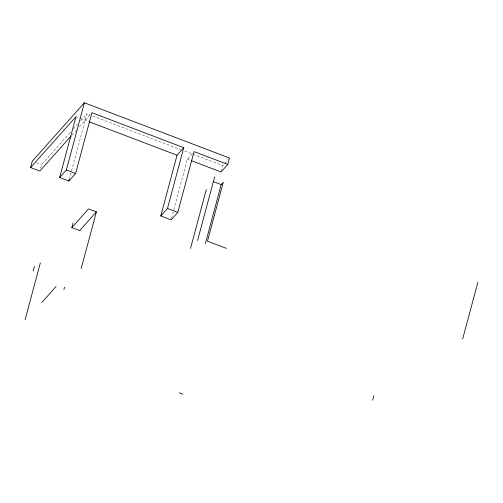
<?xml version="1.0" encoding="UTF-8"?>
<svg xmlns="http://www.w3.org/2000/svg" width="503" height="503" viewBox="0 0 503 503"><rect width="100%" height="100%" fill="white"/><g stroke="black" fill="none" stroke-linecap="round" stroke-linejoin="round"><path stroke-width="0.38" stroke-dasharray="2.52 1.89" d="M40.592 168.209L41.548 164.651L71.256 131.358M69.288 179.54L86.9 113.829L89.836 114.948M171.466 218.403L187.349 159.143L192.523 153.346M221.226 171.259L222.754 165.569L224.3 163.827M73.344 129.019L77.512 124.348M80.643 120.839L86.9 113.829M72.149 134.842L76.318 130.164M79.449 126.662L91.389 113.276M224.822 163.249L228.444 159.193M92.772 116.067L180.891 149.63M184.563 151.026L222.754 165.569M75.947 116.715L88.83 121.625M187.349 159.143L190.279 160.256M36.574 162.758L41.548 164.651"/><path stroke-width="0.75" d="M71.105 136.005L39.831 171.058L30.595 167.543L32.311 161.136L84.385 102.775L229.475 158.03L227.758 164.437L221.037 171.969L191.744 160.815M33.198 270.947L34.424 266.364M227.758 164.437L194.07 151.604L177.792 212.367L171.064 219.905L160.765 215.982L167.486 208.443L183.771 147.681L91.904 112.697L75.613 173.504L68.886 181.042L59.65 177.521L75.947 116.715L30.595 167.543M25.15 319.581L40.322 262.956M59.65 177.521L66.377 169.989L84.385 102.775M68.886 181.042L69.288 179.54M71.854 227.62L88.553 208.908L96.381 211.889L79.688 230.6L71.854 227.62L73.086 223.036M63.894 289.527L64.516 287.226M81.209 268.514L96.381 211.889M160.765 215.982L177.043 155.22L183.771 147.681M190.511 248.444L206.299 189.518M197.572 240.528L214.592 177.018M205.4 243.509L221.188 184.582L223.269 182.256L207.475 241.182L226.312 248.356M372.654 400.225L373.88 395.641M462.678 338.953L477.85 282.328M41.938 302.385L56.066 286.547M89.559 121.902L177.043 155.22M213.36 181.602L221.188 184.582M66.377 169.989L75.613 173.504M167.486 208.443L177.792 212.367M179.288 392.78L183.01 394.201"/></g></svg>
